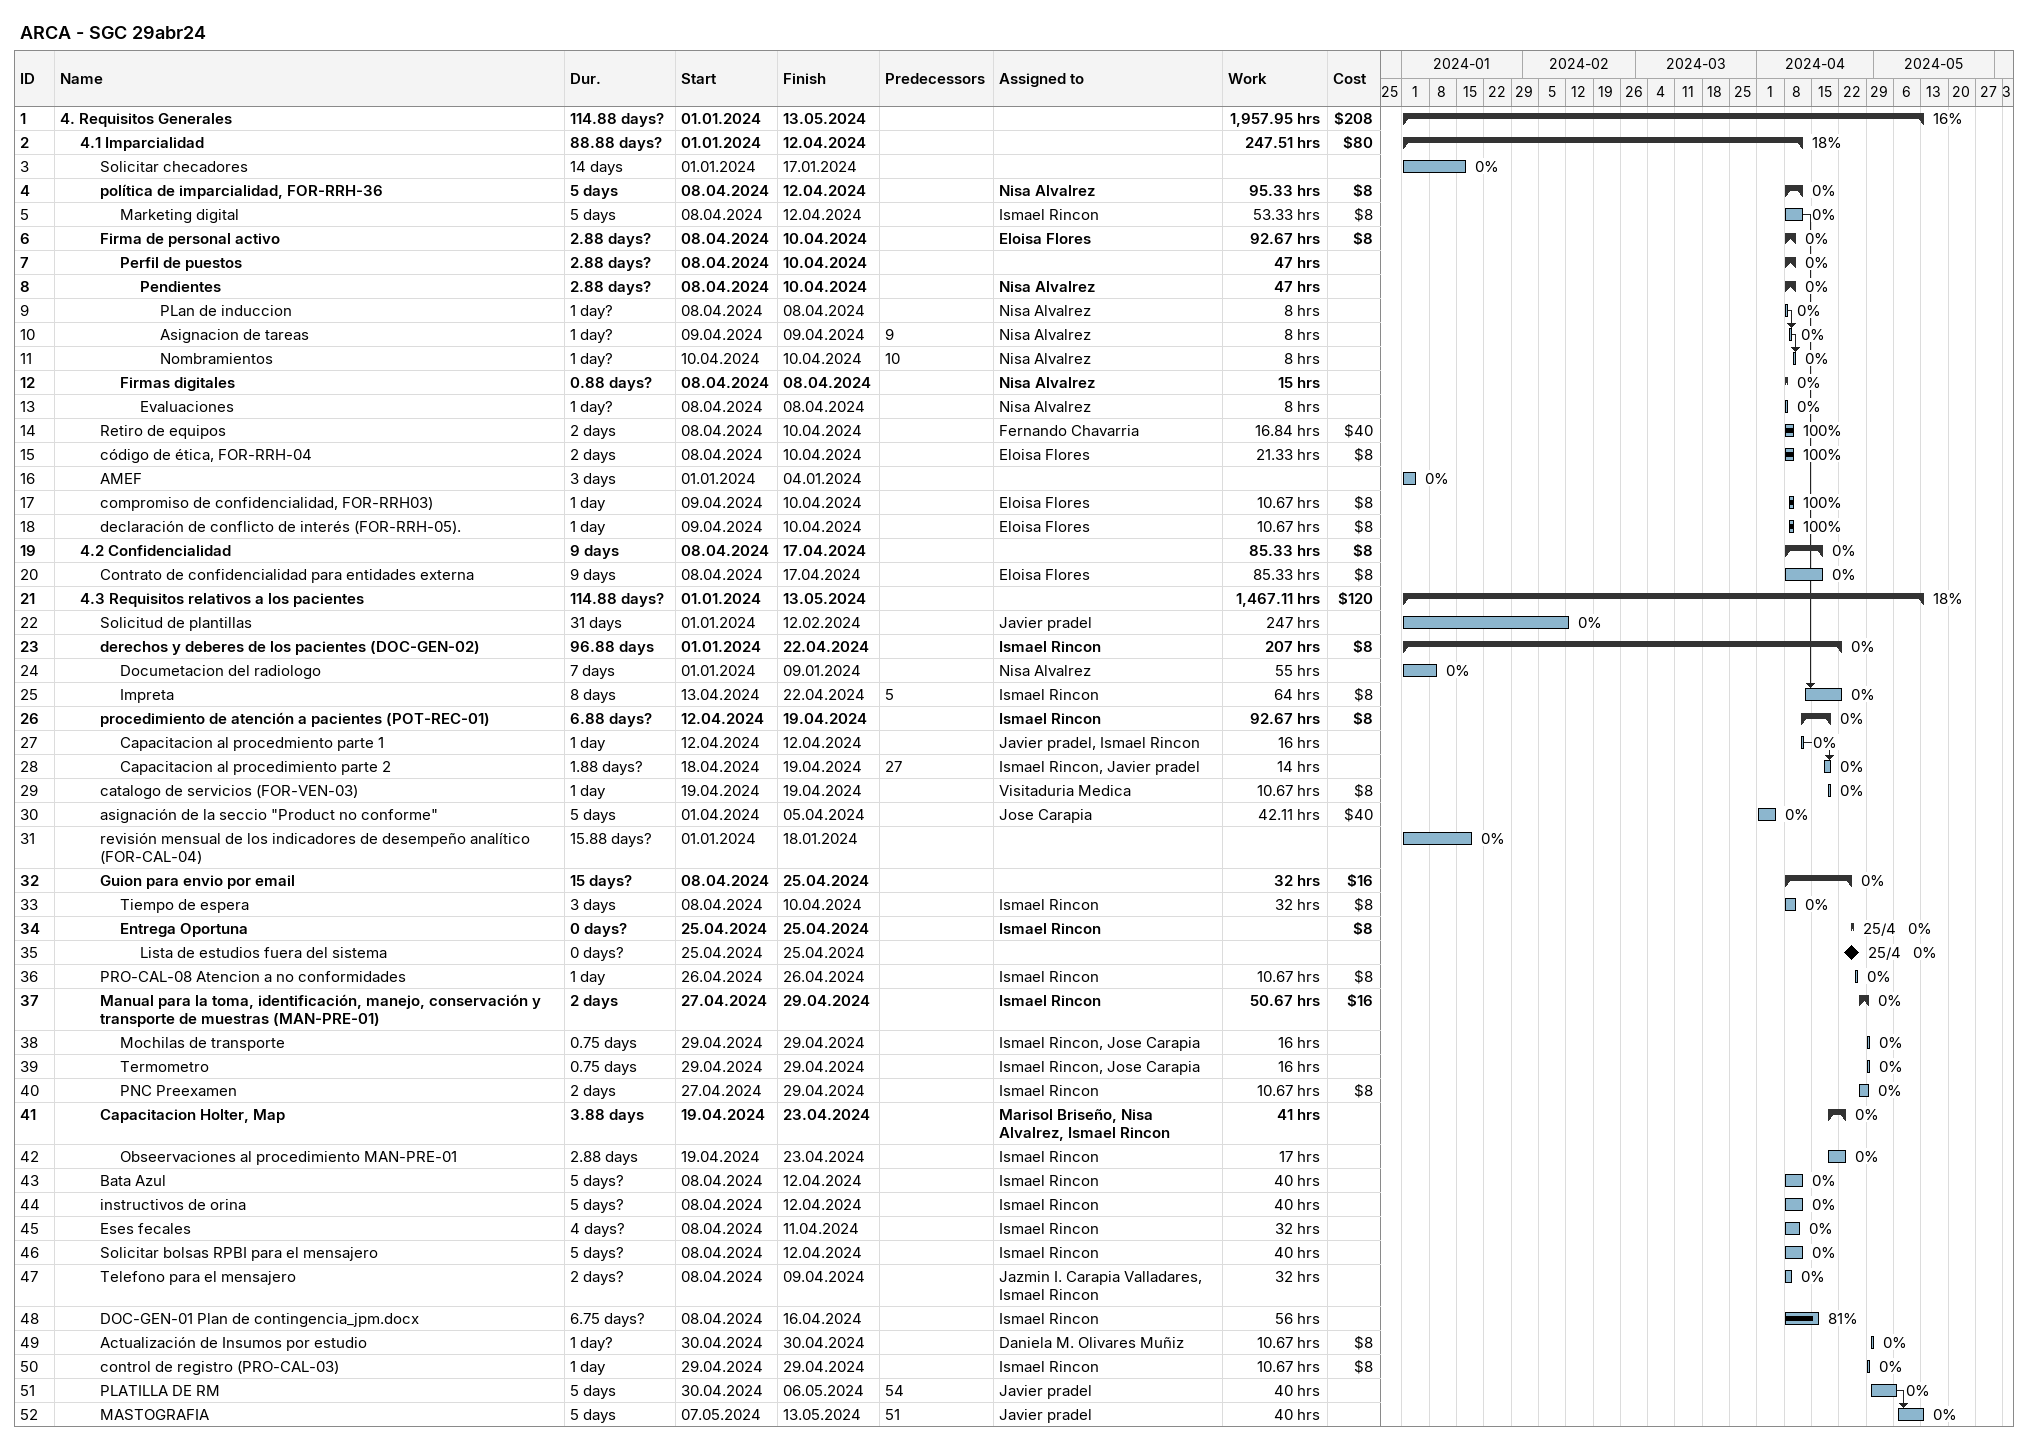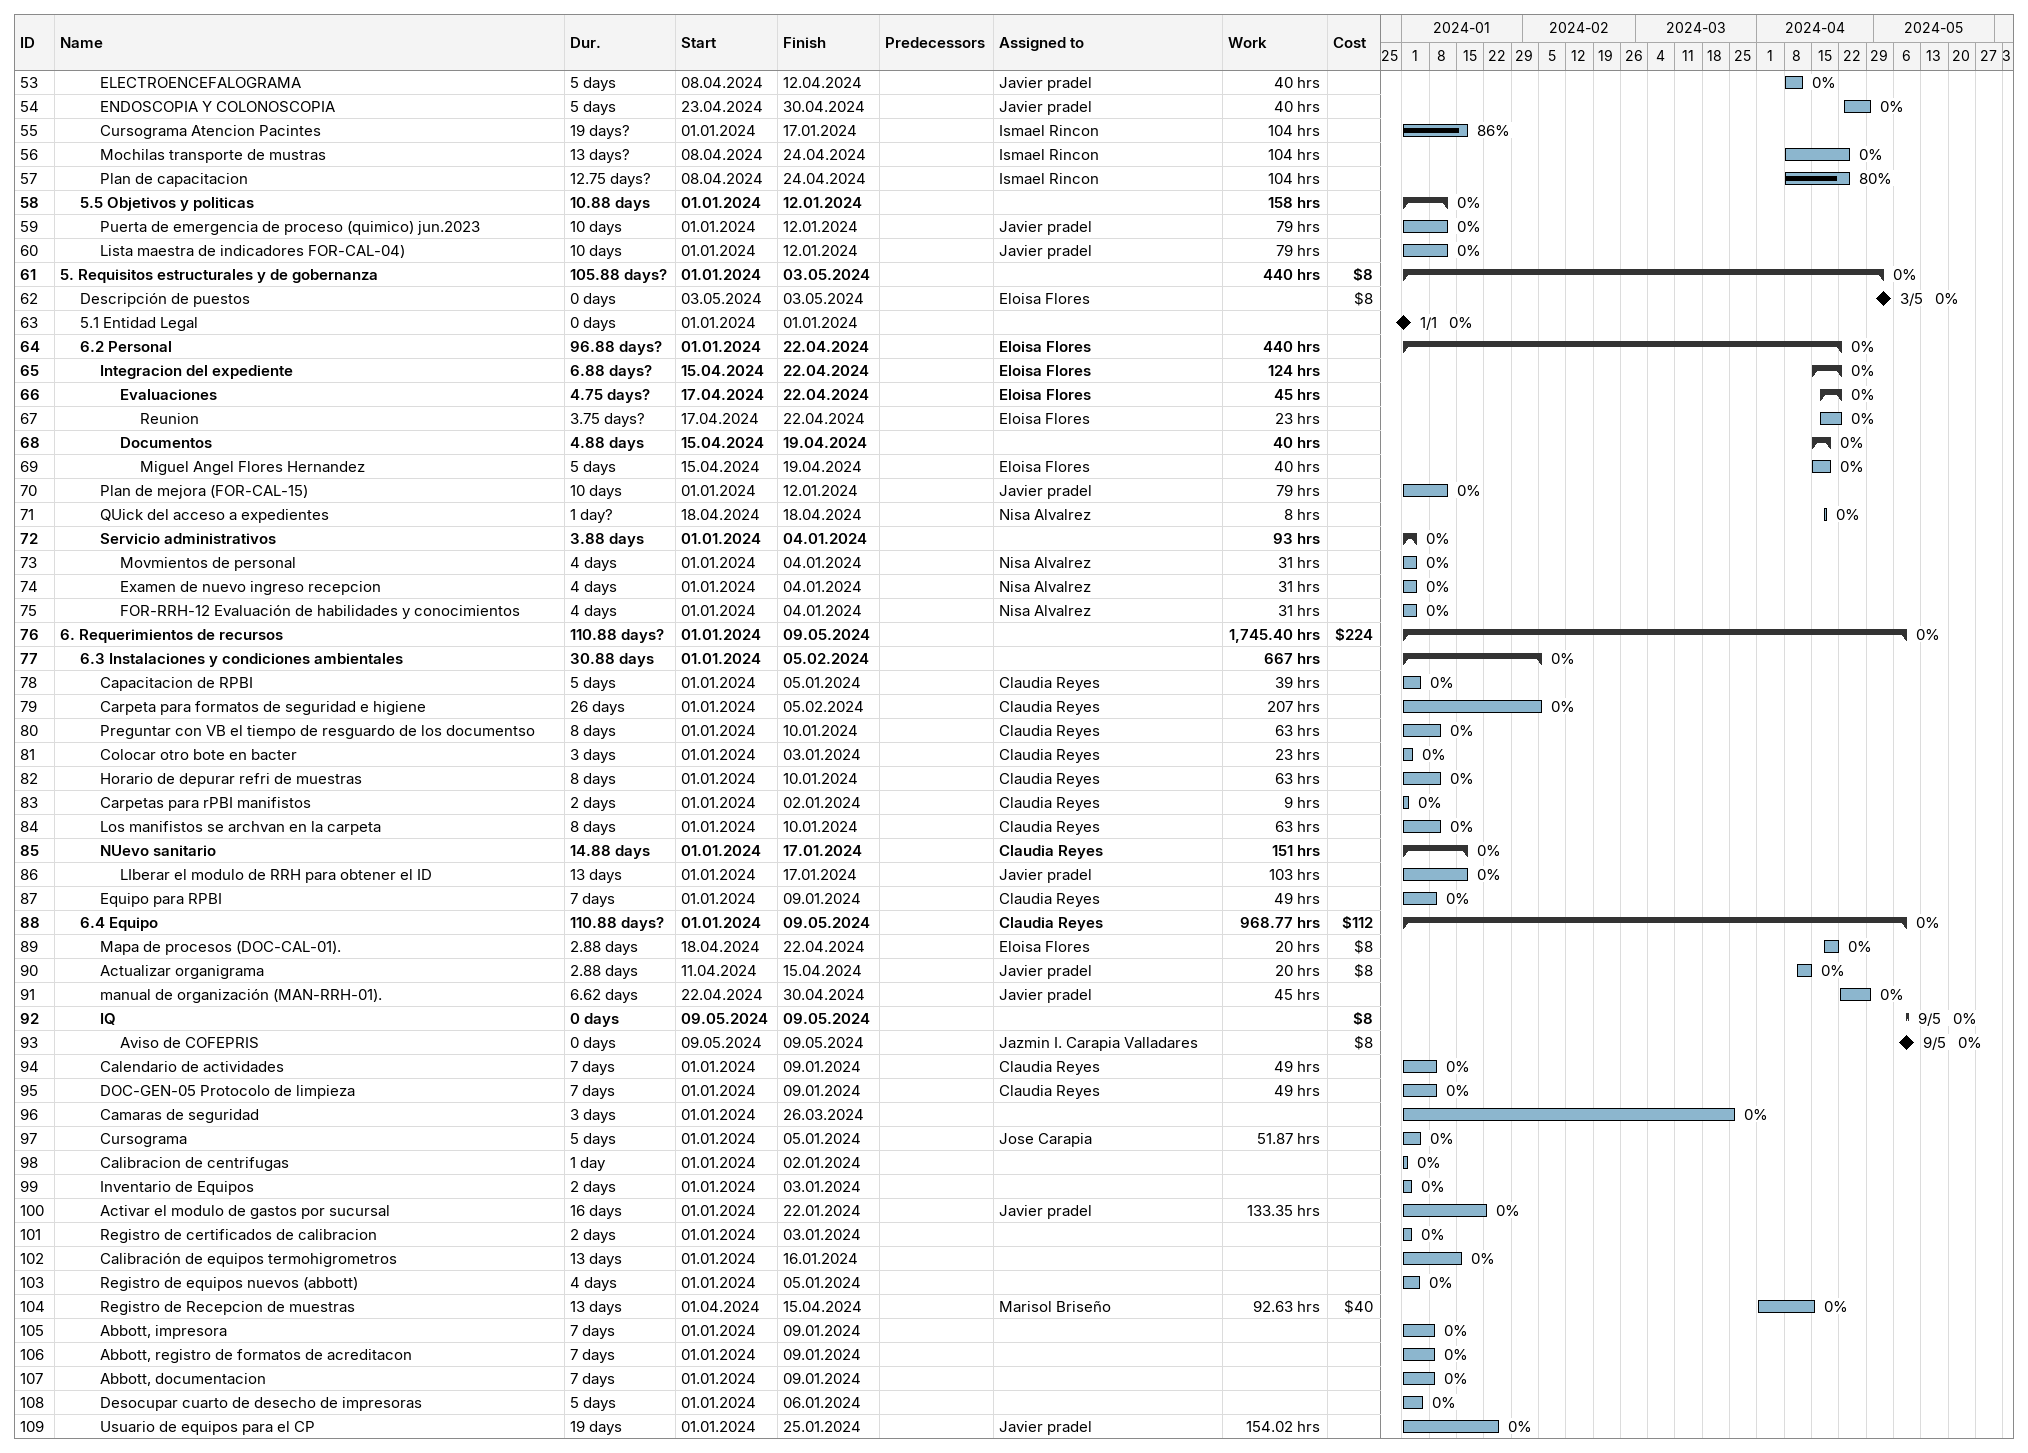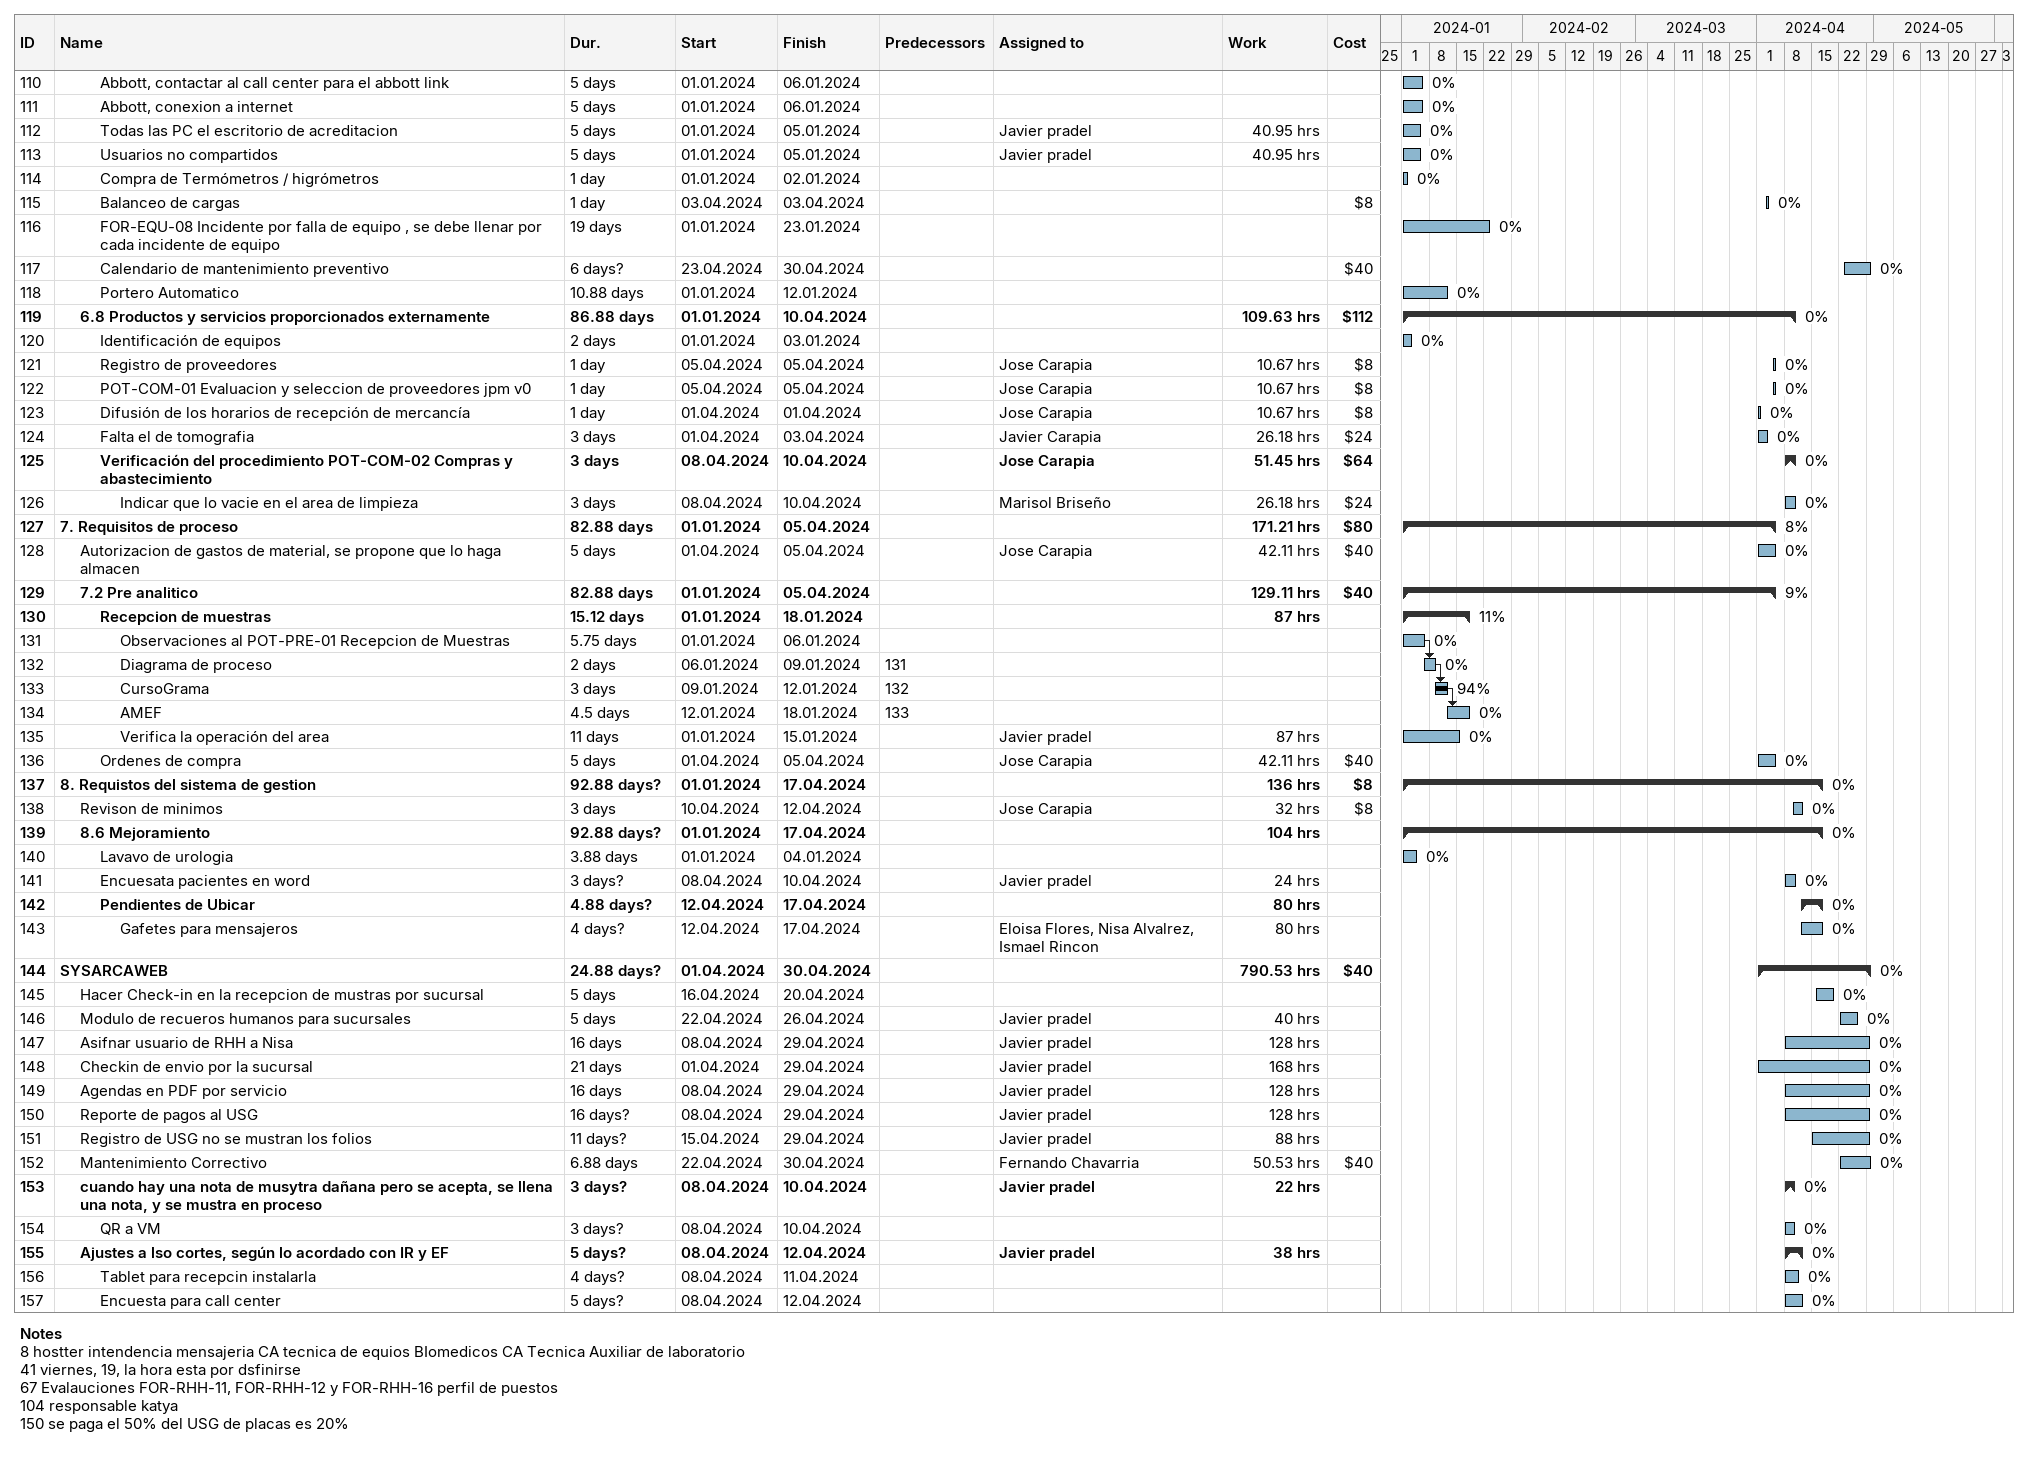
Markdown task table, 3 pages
ARCA - SGC 29abr24

| ID | Level | Task | Duration | Start | Finish | Predecessors | Resources | % complete | Work (h) | Cost ($) |
|---|---|---|---|---|---|---|---|---|---|---|
| 1 | 1 | **4. Requisitos Generales** | 114.88d? | 2024-01-01 | 2024-05-13 |  |  | 16 | 1957.95 | 208 |
| 2 | 2 | **4.1 Imparcialidad** | 88.88d? | 2024-01-01 | 2024-04-12 |  |  | 18 | 247.51 | 80 |
| 3 | 3 | Solicitar checadores | 14d | 2024-01-01 | 2024-01-17 |  |  | 0 |  |  |
| 4 | 3 | **política de imparcialidad, FOR-RRH-36** | 5d | 2024-04-08 | 2024-04-12 |  | Nisa Alvalrez | 0 | 95.33 | 8 |
| 5 | 4 | Marketing digital | 5d | 2024-04-08 | 2024-04-12 |  | Ismael Rincon | 0 | 53.33 | 8 |
| 6 | 3 | **Firma de personal activo** | 2.88d? | 2024-04-08 | 2024-04-10 |  | Eloisa Flores | 0 | 92.67 | 8 |
| 7 | 4 | **Perfil de puestos** | 2.88d? | 2024-04-08 | 2024-04-10 |  |  | 0 | 47 |  |
| 8 | 5 | **Pendientes** | 2.88d? | 2024-04-08 | 2024-04-10 |  | Nisa Alvalrez | 0 | 47 |  |
| 9 | 6 | PLan de induccion | 1d? | 2024-04-08 | 2024-04-08 |  | Nisa Alvalrez | 0 | 8 |  |
| 10 | 6 | Asignacion de tareas | 1d? | 2024-04-09 | 2024-04-09 | 9 | Nisa Alvalrez | 0 | 8 |  |
| 11 | 6 | Nombramientos | 1d? | 2024-04-10 | 2024-04-10 | 10 | Nisa Alvalrez | 0 | 8 |  |
| 12 | 4 | **Firmas digitales** | 0.88d? | 2024-04-08 | 2024-04-08 |  | Nisa Alvalrez | 0 | 15 |  |
| 13 | 5 | Evaluaciones | 1d? | 2024-04-08 | 2024-04-08 |  | Nisa Alvalrez | 0 | 8 |  |
| 14 | 3 | Retiro de equipos | 2d | 2024-04-08 | 2024-04-10 |  | Fernando Chavarria | 100 | 16.84 | 40 |
| 15 | 3 | código de ética, FOR-RRH-04 | 2d | 2024-04-08 | 2024-04-10 |  | Eloisa Flores | 100 | 21.33 | 8 |
| 16 | 3 | AMEF | 3d | 2024-01-01 | 2024-01-04 |  |  | 0 |  |  |
| 17 | 3 | compromiso de confidencialidad, FOR-RRH03) | 1d | 2024-04-09 | 2024-04-10 |  | Eloisa Flores | 100 | 10.67 | 8 |
| 18 | 3 | declaración de conflicto de interés (FOR-RRH-05). | 1d | 2024-04-09 | 2024-04-10 |  | Eloisa Flores | 100 | 10.67 | 8 |
| 19 | 2 | **4.2 Confidencialidad** | 9d | 2024-04-08 | 2024-04-17 |  |  | 0 | 85.33 | 8 |
| 20 | 3 | Contrato de confidencialidad para entidades externa | 9d | 2024-04-08 | 2024-04-17 |  | Eloisa Flores | 0 | 85.33 | 8 |
| 21 | 2 | **4.3 Requisitos relativos a los pacientes** | 114.88d? | 2024-01-01 | 2024-05-13 |  |  | 18 | 1467.11 | 120 |
| 22 | 3 | Solicitud de plantillas | 31d | 2024-01-01 | 2024-02-12 |  | Javier pradel | 0 | 247 |  |
| 23 | 3 | **derechos y deberes de los pacientes (DOC-GEN-02)** | 96.88d | 2024-01-01 | 2024-04-22 |  | Ismael Rincon | 0 | 207 | 8 |
| 24 | 4 | Documetacion del radiologo | 7d | 2024-01-01 | 2024-01-09 |  | Nisa Alvalrez | 0 | 55 |  |
| 25 | 4 | Impreta | 8d | 2024-04-13 | 2024-04-22 | 5 | Ismael Rincon | 0 | 64 | 8 |
| 26 | 3 | **procedimiento de atención a pacientes (POT-REC-01)** | 6.88d? | 2024-04-12 | 2024-04-19 |  | Ismael Rincon | 0 | 92.67 | 8 |
| 27 | 4 | Capacitacion al procedmiento parte 1 | 1d | 2024-04-12 | 2024-04-12 |  | Javier pradel, Ismael Rincon | 0 | 16 |  |
| 28 | 4 | Capacitacion al procedimiento parte 2 | 1.88d? | 2024-04-18 | 2024-04-19 | 27 | Ismael Rincon, Javier pradel | 0 | 14 |  |
| 29 | 3 | catalogo de servicios (FOR-VEN-03) | 1d | 2024-04-19 | 2024-04-19 |  | Visitaduria Medica | 0 | 10.67 | 8 |
| 30 | 3 | asignación de la seccio "Product no conforme" | 5d | 2024-04-01 | 2024-04-05 |  | Jose Carapia | 0 | 42.11 | 40 |
| 31 | 3 | revisión mensual de los indicadores de desempeño analítico (FOR-CAL-04) | 15.88d? | 2024-01-01 | 2024-01-18 |  |  | 0 |  |  |
| 32 | 3 | **Guion para envio por email** | 15d? | 2024-04-08 | 2024-04-25 |  |  | 0 | 32 | 16 |
| 33 | 4 | Tiempo de espera | 3d | 2024-04-08 | 2024-04-10 |  | Ismael Rincon | 0 | 32 | 8 |
| 34 | 4 | **Entrega Oportuna** | 0d? | 2024-04-25 | 2024-04-25 |  | Ismael Rincon | 0 |  | 8 |
| 35 | 5 | Lista de estudios fuera del sistema | 0d? | 2024-04-25 | 2024-04-25 |  |  | 0 |  |  |
| 36 | 3 | PRO-CAL-08 Atencion a no conformidades | 1d | 2024-04-26 | 2024-04-26 |  | Ismael Rincon | 0 | 10.67 | 8 |
| 37 | 3 | **Manual para la toma, identificación, manejo, conservación y transporte de muestras (MAN-PRE-01)** | 2d | 2024-04-27 | 2024-04-29 |  | Ismael Rincon | 0 | 50.67 | 16 |
| 38 | 4 | Mochilas de transporte | 0.75d | 2024-04-29 | 2024-04-29 |  | Ismael Rincon, Jose Carapia | 0 | 16 |  |
| 39 | 4 | Termometro | 0.75d | 2024-04-29 | 2024-04-29 |  | Ismael Rincon, Jose Carapia | 0 | 16 |  |
| 40 | 4 | PNC Preexamen | 2d | 2024-04-27 | 2024-04-29 |  | Ismael Rincon | 0 | 10.67 | 8 |
| 41 | 3 | **Capacitacion Holter, Map** | 3.88d | 2024-04-19 | 2024-04-23 |  | Marisol Briseño, Nisa Alvalrez, Ismael Rincon | 0 | 41 |  |
| 42 | 4 | Obseervaciones al procedimiento MAN-PRE-01 | 2.88d | 2024-04-19 | 2024-04-23 |  | Ismael Rincon | 0 | 17 |  |
| 43 | 3 | Bata Azul | 5d? | 2024-04-08 | 2024-04-12 |  | Ismael Rincon | 0 | 40 |  |
| 44 | 3 | instructivos de orina | 5d? | 2024-04-08 | 2024-04-12 |  | Ismael Rincon | 0 | 40 |  |
| 45 | 3 | Eses fecales | 4d? | 2024-04-08 | 2024-04-11 |  | Ismael Rincon | 0 | 32 |  |
| 46 | 3 | Solicitar bolsas RPBI para el mensajero | 5d? | 2024-04-08 | 2024-04-12 |  | Ismael Rincon | 0 | 40 |  |
| 47 | 3 | Telefono para el mensajero | 2d? | 2024-04-08 | 2024-04-09 |  | Jazmin I. Carapia Valladares, Ismael Rincon | 0 | 32 |  |
| 48 | 3 | DOC-GEN-01 Plan de contingencia_jpm.docx | 6.75d? | 2024-04-08 | 2024-04-16 |  | Ismael Rincon | 81 | 56 |  |
| 49 | 3 | Actualización de Insumos por estudio | 1d? | 2024-04-30 | 2024-04-30 |  | Daniela M. Olivares Muñiz | 0 | 10.67 | 8 |
| 50 | 3 | control de registro (PRO-CAL-03) | 1d | 2024-04-29 | 2024-04-29 |  | Ismael Rincon | 0 | 10.67 | 8 |
| 51 | 3 | PLATILLA DE RM | 5d | 2024-04-30 | 2024-05-06 | 54 | Javier pradel | 0 | 40 |  |
| 52 | 3 | MASTOGRAFIA | 5d | 2024-05-07 | 2024-05-13 | 51 | Javier pradel | 0 | 40 |  |
| 53 | 3 | ELECTROENCEFALOGRAMA | 5d | 2024-04-08 | 2024-04-12 |  | Javier pradel | 0 | 40 |  |
| 54 | 3 | ENDOSCOPIA Y COLONOSCOPIA | 5d | 2024-04-23 | 2024-04-30 |  | Javier pradel | 0 | 40 |  |
| 55 | 3 | Cursograma Atencion Pacintes | 19d? | 2024-01-01 | 2024-01-17 |  | Ismael Rincon | 86 | 104 |  |
| 56 | 3 | Mochilas transporte de mustras | 13d? | 2024-04-08 | 2024-04-24 |  | Ismael Rincon | 0 | 104 |  |
| 57 | 3 | Plan de capacitacion | 12.75d? | 2024-04-08 | 2024-04-24 |  | Ismael Rincon | 80 | 104 |  |
| 58 | 2 | **5.5 Objetivos y politicas** | 10.88d | 2024-01-01 | 2024-01-12 |  |  | 0 | 158 |  |
| 59 | 3 | Puerta de emergencia de proceso (quimico) jun.2023 | 10d | 2024-01-01 | 2024-01-12 |  | Javier pradel | 0 | 79 |  |
| 60 | 3 | Lista maestra de indicadores FOR-CAL-04) | 10d | 2024-01-01 | 2024-01-12 |  | Javier pradel | 0 | 79 |  |
| 61 | 1 | **5. Requisitos estructurales y de gobernanza** | 105.88d? | 2024-01-01 | 2024-05-03 |  |  | 0 | 440 | 8 |
| 62 | 2 | Descripción de puestos | 0d | 2024-05-03 | 2024-05-03 |  | Eloisa Flores | 0 |  | 8 |
| 63 | 2 | 5.1 Entidad Legal | 0d | 2024-01-01 | 2024-01-01 |  |  | 0 |  |  |
| 64 | 2 | **6.2 Personal** | 96.88d? | 2024-01-01 | 2024-04-22 |  | Eloisa Flores | 0 | 440 |  |
| 65 | 3 | **Integracion del expediente** | 6.88d? | 2024-04-15 | 2024-04-22 |  | Eloisa Flores | 0 | 124 |  |
| 66 | 4 | **Evaluaciones** | 4.75d? | 2024-04-17 | 2024-04-22 |  | Eloisa Flores | 0 | 45 |  |
| 67 | 5 | Reunion | 3.75d? | 2024-04-17 | 2024-04-22 |  | Eloisa Flores | 0 | 23 |  |
| 68 | 4 | **Documentos** | 4.88d | 2024-04-15 | 2024-04-19 |  |  | 0 | 40 |  |
| 69 | 5 | Miguel Angel Flores Hernandez | 5d | 2024-04-15 | 2024-04-19 |  | Eloisa Flores | 0 | 40 |  |
| 70 | 3 | Plan de mejora (FOR-CAL-15) | 10d | 2024-01-01 | 2024-01-12 |  | Javier pradel | 0 | 79 |  |
| 71 | 3 | QUick del acceso a expedientes | 1d? | 2024-04-18 | 2024-04-18 |  | Nisa Alvalrez | 0 | 8 |  |
| 72 | 3 | **Servicio administrativos** | 3.88d | 2024-01-01 | 2024-01-04 |  |  | 0 | 93 |  |
| 73 | 4 | Movmientos de personal | 4d | 2024-01-01 | 2024-01-04 |  | Nisa Alvalrez | 0 | 31 |  |
| 74 | 4 | Examen de nuevo ingreso recepcion | 4d | 2024-01-01 | 2024-01-04 |  | Nisa Alvalrez | 0 | 31 |  |
| 75 | 4 | FOR-RRH-12 Evaluación de habilidades y conocimientos | 4d | 2024-01-01 | 2024-01-04 |  | Nisa Alvalrez | 0 | 31 |  |
| 76 | 1 | **6. Requerimientos de recursos** | 110.88d? | 2024-01-01 | 2024-05-09 |  |  | 0 | 1745.40 | 224 |
| 77 | 2 | **6.3 Instalaciones y condiciones ambientales** | 30.88d | 2024-01-01 | 2024-02-05 |  |  | 0 | 667 |  |
| 78 | 3 | Capacitacion de RPBI | 5d | 2024-01-01 | 2024-01-05 |  | Claudia Reyes | 0 | 39 |  |
| 79 | 3 | Carpeta para formatos de seguridad e higiene | 26d | 2024-01-01 | 2024-02-05 |  | Claudia Reyes | 0 | 207 |  |
| 80 | 3 | Preguntar con VB el tiempo de resguardo de los documentso | 8d | 2024-01-01 | 2024-01-10 |  | Claudia Reyes | 0 | 63 |  |
| 81 | 3 | Colocar otro bote en bacter | 3d | 2024-01-01 | 2024-01-03 |  | Claudia Reyes | 0 | 23 |  |
| 82 | 3 | Horario de depurar refri de muestras | 8d | 2024-01-01 | 2024-01-10 |  | Claudia Reyes | 0 | 63 |  |
| 83 | 3 | Carpetas para rPBI manifistos | 2d | 2024-01-01 | 2024-01-02 |  | Claudia Reyes | 0 | 9 |  |
| 84 | 3 | Los manifistos se archvan en la carpeta | 8d | 2024-01-01 | 2024-01-10 |  | Claudia Reyes | 0 | 63 |  |
| 85 | 3 | **NUevo sanitario** | 14.88d | 2024-01-01 | 2024-01-17 |  | Claudia Reyes | 0 | 151 |  |
| 86 | 4 | LIberar el modulo de RRH para obtener el ID | 13d | 2024-01-01 | 2024-01-17 |  | Javier pradel | 0 | 103 |  |
| 87 | 3 | Equipo para RPBI | 7d | 2024-01-01 | 2024-01-09 |  | Claudia Reyes | 0 | 49 |  |
| 88 | 2 | **6.4 Equipo** | 110.88d? | 2024-01-01 | 2024-05-09 |  | Claudia Reyes | 0 | 968.77 | 112 |
| 89 | 3 | Mapa de procesos (DOC-CAL-01). | 2.88d | 2024-04-18 | 2024-04-22 |  | Eloisa Flores | 0 | 20 | 8 |
| 90 | 3 | Actualizar organigrama | 2.88d | 2024-04-11 | 2024-04-15 |  | Javier pradel | 0 | 20 | 8 |
| 91 | 3 | manual de organización (MAN-RRH-01). | 6.62d | 2024-04-22 | 2024-04-30 |  | Javier pradel | 0 | 45 |  |
| 92 | 3 | **IQ** | 0d | 2024-05-09 | 2024-05-09 |  |  | 0 |  | 8 |
| 93 | 4 | Aviso de COFEPRIS | 0d | 2024-05-09 | 2024-05-09 |  | Jazmin I. Carapia Valladares | 0 |  | 8 |
| 94 | 3 | Calendario de actividades | 7d | 2024-01-01 | 2024-01-09 |  | Claudia Reyes | 0 | 49 |  |
| 95 | 3 | DOC-GEN-05 Protocolo de limpieza | 7d | 2024-01-01 | 2024-01-09 |  | Claudia Reyes | 0 | 49 |  |
| 96 | 3 | Camaras de seguridad | 3d | 2024-01-01 | 2024-03-26 |  |  | 0 |  |  |
| 97 | 3 | Cursograma | 5d | 2024-01-01 | 2024-01-05 |  | Jose Carapia | 0 | 51.87 |  |
| 98 | 3 | Calibracion de centrifugas | 1d | 2024-01-01 | 2024-01-02 |  |  | 0 |  |  |
| 99 | 3 | Inventario de Equipos | 2d | 2024-01-01 | 2024-01-03 |  |  | 0 |  |  |
| 100 | 3 | Activar el modulo de gastos por sucursal | 16d | 2024-01-01 | 2024-01-22 |  | Javier pradel | 0 | 133.35 |  |
| 101 | 3 | Registro de certificados de calibracion | 2d | 2024-01-01 | 2024-01-03 |  |  | 0 |  |  |
| 102 | 3 | Calibración de equipos termohigrometros | 13d | 2024-01-01 | 2024-01-16 |  |  | 0 |  |  |
| 103 | 3 | Registro de equipos nuevos (abbott) | 4d | 2024-01-01 | 2024-01-05 |  |  | 0 |  |  |
| 104 | 3 | Registro de Recepcion de muestras | 13d | 2024-04-01 | 2024-04-15 |  | Marisol Briseño | 0 | 92.63 | 40 |
| 105 | 3 | Abbott, impresora | 7d | 2024-01-01 | 2024-01-09 |  |  | 0 |  |  |
| 106 | 3 | Abbott, registro de formatos de acreditacon | 7d | 2024-01-01 | 2024-01-09 |  |  | 0 |  |  |
| 107 | 3 | Abbott, documentacion | 7d | 2024-01-01 | 2024-01-09 |  |  | 0 |  |  |
| 108 | 3 | Desocupar cuarto de desecho de impresoras | 5d | 2024-01-01 | 2024-01-06 |  |  | 0 |  |  |
| 109 | 3 | Usuario de equipos para el CP | 19d | 2024-01-01 | 2024-01-25 |  | Javier pradel | 0 | 154.02 |  |
| 110 | 3 | Abbott, contactar al call center para el abbott link | 5d | 2024-01-01 | 2024-01-06 |  |  | 0 |  |  |
| 111 | 3 | Abbott, conexion a internet | 5d | 2024-01-01 | 2024-01-06 |  |  | 0 |  |  |
| 112 | 3 | Todas las PC el escritorio de acreditacion | 5d | 2024-01-01 | 2024-01-05 |  | Javier pradel | 0 | 40.95 |  |
| 113 | 3 | Usuarios no compartidos | 5d | 2024-01-01 | 2024-01-05 |  | Javier pradel | 0 | 40.95 |  |
| 114 | 3 | Compra de Termómetros / higrómetros | 1d | 2024-01-01 | 2024-01-02 |  |  | 0 |  |  |
| 115 | 3 | Balanceo de cargas | 1d | 2024-04-03 | 2024-04-03 |  |  | 0 |  | 8 |
| 116 | 3 | FOR-EQU-08 Incidente por falla de equipo , se debe llenar por cada incidente de equipo | 19d | 2024-01-01 | 2024-01-23 |  |  | 0 |  |  |
| 117 | 3 | Calendario de mantenimiento preventivo | 6d? | 2024-04-23 | 2024-04-30 |  |  | 0 |  | 40 |
| 118 | 3 | Portero Automatico | 10.88d | 2024-01-01 | 2024-01-12 |  |  | 0 |  |  |
| 119 | 2 | **6.8 Productos y servicios proporcionados externamente** | 86.88d | 2024-01-01 | 2024-04-10 |  |  | 0 | 109.63 | 112 |
| 120 | 3 | Identificación de equipos | 2d | 2024-01-01 | 2024-01-03 |  |  | 0 |  |  |
| 121 | 3 | Registro de proveedores | 1d | 2024-04-05 | 2024-04-05 |  | Jose Carapia | 0 | 10.67 | 8 |
| 122 | 3 | POT-COM-01 Evaluacion y seleccion de proveedores jpm v0 | 1d | 2024-04-05 | 2024-04-05 |  | Jose Carapia | 0 | 10.67 | 8 |
| 123 | 3 | Difusión de los horarios de recepción de mercancía | 1d | 2024-04-01 | 2024-04-01 |  | Jose Carapia | 0 | 10.67 | 8 |
| 124 | 3 | Falta el de tomografia | 3d | 2024-04-01 | 2024-04-03 |  | Javier Carapia | 0 | 26.18 | 24 |
| 125 | 3 | **Verificación del procedimiento POT-COM-02 Compras y abastecimiento** | 3d | 2024-04-08 | 2024-04-10 |  | Jose Carapia | 0 | 51.45 | 64 |
| 126 | 4 | Indicar que lo vacie en el area de limpieza | 3d | 2024-04-08 | 2024-04-10 |  | Marisol Briseño | 0 | 26.18 | 24 |
| 127 | 1 | **7. Requisitos de proceso** | 82.88d | 2024-01-01 | 2024-04-05 |  |  | 8 | 171.21 | 80 |
| 128 | 2 | Autorizacion de gastos de material, se propone que lo haga almacen | 5d | 2024-04-01 | 2024-04-05 |  | Jose Carapia | 0 | 42.11 | 40 |
| 129 | 2 | **7.2 Pre analitico** | 82.88d | 2024-01-01 | 2024-04-05 |  |  | 9 | 129.11 | 40 |
| 130 | 3 | **Recepcion de muestras** | 15.12d | 2024-01-01 | 2024-01-18 |  |  | 11 | 87 |  |
| 131 | 4 | Observaciones al POT-PRE-01 Recepcion de Muestras | 5.75d | 2024-01-01 | 2024-01-06 |  |  | 0 |  |  |
| 132 | 4 | Diagrama de proceso | 2d | 2024-01-06 | 2024-01-09 | 131 |  | 0 |  |  |
| 133 | 4 | CursoGrama | 3d | 2024-01-09 | 2024-01-12 | 132 |  | 94 |  |  |
| 134 | 4 | AMEF | 4.5d | 2024-01-12 | 2024-01-18 | 133 |  | 0 |  |  |
| 135 | 4 | Verifica la operación del area | 11d | 2024-01-01 | 2024-01-15 |  | Javier pradel | 0 | 87 |  |
| 136 | 3 | Ordenes de compra | 5d | 2024-04-01 | 2024-04-05 |  | Jose Carapia | 0 | 42.11 | 40 |
| 137 | 1 | **8. Requistos del sistema de gestion** | 92.88d? | 2024-01-01 | 2024-04-17 |  |  | 0 | 136 | 8 |
| 138 | 2 | Revison de minimos | 3d | 2024-04-10 | 2024-04-12 |  | Jose Carapia | 0 | 32 | 8 |
| 139 | 2 | **8.6 Mejoramiento** | 92.88d? | 2024-01-01 | 2024-04-17 |  |  | 0 | 104 |  |
| 140 | 3 | Lavavo de urologia | 3.88d | 2024-01-01 | 2024-01-04 |  |  | 0 |  |  |
| 141 | 3 | Encuesata pacientes en word | 3d? | 2024-04-08 | 2024-04-10 |  | Javier pradel | 0 | 24 |  |
| 142 | 3 | **Pendientes de Ubicar** | 4.88d? | 2024-04-12 | 2024-04-17 |  |  | 0 | 80 |  |
| 143 | 4 | Gafetes para mensajeros | 4d? | 2024-04-12 | 2024-04-17 |  | Eloisa Flores, Nisa Alvalrez, Ismael Rincon | 0 | 80 |  |
| 144 | 1 | **SYSARCAWEB** | 24.88d? | 2024-04-01 | 2024-04-30 |  |  | 0 | 790.53 | 40 |
| 145 | 2 | Hacer Check-in en la recepcion de mustras por sucursal | 5d | 2024-04-16 | 2024-04-20 |  |  | 0 |  |  |
| 146 | 2 | Modulo de recueros humanos para sucursales | 5d | 2024-04-22 | 2024-04-26 |  | Javier pradel | 0 | 40 |  |
| 147 | 2 | Asifnar usuario de RHH a Nisa | 16d | 2024-04-08 | 2024-04-29 |  | Javier pradel | 0 | 128 |  |
| 148 | 2 | Checkin de envio por la sucursal | 21d | 2024-04-01 | 2024-04-29 |  | Javier pradel | 0 | 168 |  |
| 149 | 2 | Agendas en PDF por servicio | 16d | 2024-04-08 | 2024-04-29 |  | Javier pradel | 0 | 128 |  |
| 150 | 2 | Reporte de pagos al USG | 16d? | 2024-04-08 | 2024-04-29 |  | Javier pradel | 0 | 128 |  |
| 151 | 2 | Registro de USG no se mustran los folios | 11d? | 2024-04-15 | 2024-04-29 |  | Javier pradel | 0 | 88 |  |
| 152 | 2 | Mantenimiento Correctivo | 6.88d | 2024-04-22 | 2024-04-30 |  | Fernando Chavarria | 0 | 50.53 | 40 |
| 153 | 2 | **cuando hay una nota de musytra dañana pero se acepta, se llena una nota, y se mustra en proceso** | 3d? | 2024-04-08 | 2024-04-10 |  | Javier pradel | 0 | 22 |  |
| 154 | 3 | QR a VM | 3d? | 2024-04-08 | 2024-04-10 |  |  | 0 |  |  |
| 155 | 2 | **Ajustes a lso cortes, según lo acordado con IR y EF** | 5d? | 2024-04-08 | 2024-04-12 |  | Javier pradel | 0 | 38 |  |
| 156 | 3 | Tablet para recepcin instalarla | 4d? | 2024-04-08 | 2024-04-11 |  |  | 0 |  |  |
| 157 | 3 | Encuesta para call center | 5d? | 2024-04-08 | 2024-04-12 |  |  | 0 |  |  |

Notes
- 8: hostter intendencia mensajeria CA tecnica de equios BIomedicos CA Tecnica Auxiliar de laboratorio
- 41: viernes, 19, la hora esta por dsfinirse
- 67: Evalauciones FOR-RHH-11, FOR-RHH-12 y FOR-RHH-16 perfil de puestos
- 104: responsable katya
- 150: se paga el 50% del USG de placas es 20%
